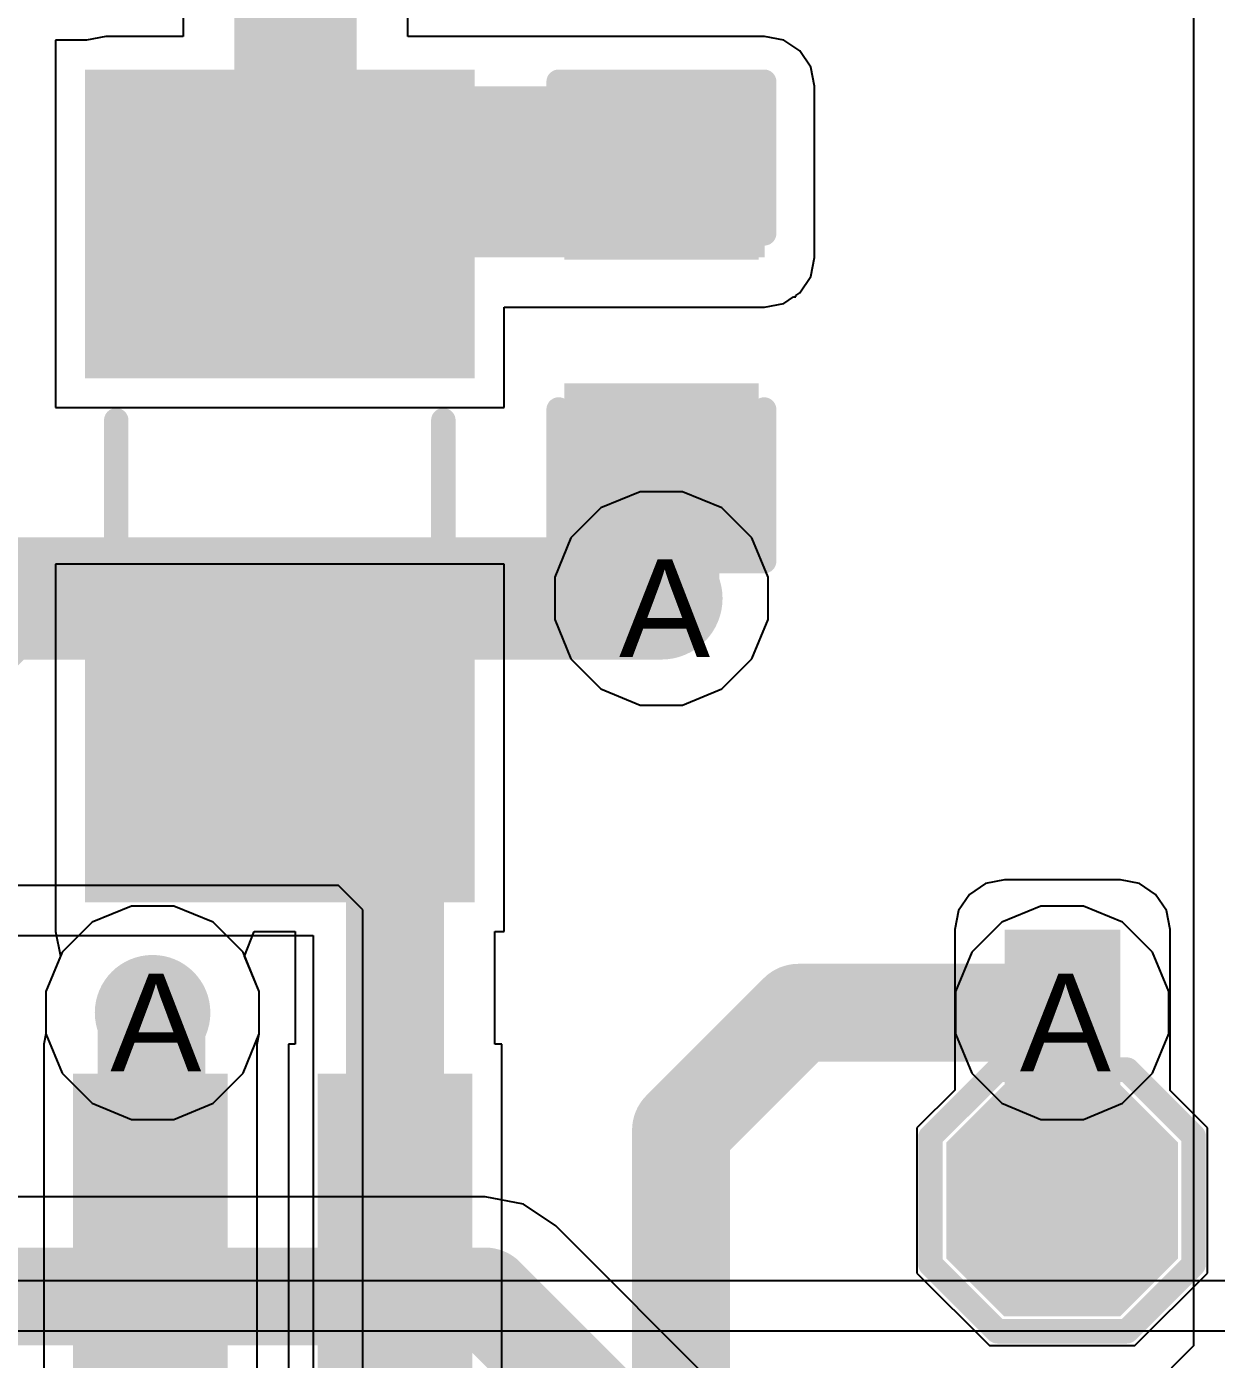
# Model space of a CAD drawing. Header units: inches. Extents: x 0 to 208, y 0 to 213.
# Drawn here: x 1.0303 to 1.2734, y 3.7442 to 4.0166 of the extents above; entities that cross this region are included whole.
import ezdxf

# ---------------------------------------------------------------- set-up
doc = ezdxf.new("R2010")
doc.units = ezdxf.units.IN
doc.header["$MEASUREMENT"] = 0
for name, color, linetype in [('Bottom Layer', 5, 'Continuous'), ('Drill Drawing', 1, 'Continuous'), ('L2_GND1', 16, 'Continuous'), ('L3_SIG1', 76, 'Continuous'), ('L4_PWR', 90, 'Continuous'), ('L5_GND2', 156, 'Continuous'), ('L6_SIG2', 130, 'Continuous'), ('L7_GND3', 216, 'Continuous'), ('Top Layer', 1, 'Continuous'), ('Top Overlay', 2, 'Continuous'), ('Top Paste', 8, 'Continuous'), ('Top Solder', 216, 'Continuous'), ('Via Holes', 16, 'Continuous')]:
    doc.layers.add(name, color=color, linetype=linetype)
doc.styles.add('Arial', font='', dxfattribs={"height": 0.2})
doc.styles.get('Arial').set_extended_font_data('Arial')

# ---------------------------------------------------------------- blocks, each defined once
blk = doc.blocks.new('8_SOIC_EP_139')
at = {"layer": 'Top Layer'}
for points in [[(0.13681, -0.01319), (0.13681, -0.03681), (0.07579, -0.03681), (0.07579, -0.01319)], [(0.13681, -0.06319), (0.13681, -0.08681), (0.07579, -0.08681), (0.07579, -0.06319)]]:
    blk.add_hatch(color=1, dxfattribs=at).paths.add_polyline_path(points)
at = {"layer": 'Top Paste'}
for points in [[(0.13681, -0.01319), (0.13681, -0.03681), (0.07579, -0.03681), (0.07579, -0.01319)], [(0.13681, -0.06319), (0.13681, -0.08681), (0.07579, -0.08681), (0.07579, -0.06319)]]:
    blk.add_hatch(color=8, dxfattribs=at).paths.add_polyline_path(points)
at = {"layer": 'Top Solder'}
for points in [[(0.14081, -0.00919), (0.14081, -0.04081), (0.07179, -0.04081), (0.07179, -0.00919)], [(0.14081, -0.05919), (0.14081, -0.09081), (0.07179, -0.09081), (0.07179, -0.05919)]]:
    blk.add_hatch(color=216, dxfattribs=at).paths.add_polyline_path(points)
blk = doc.blocks.new('CAP_0603_160')
at = {"layer": 'Top Layer'}
for points in [[(-0.015, 0.0175), (-0.015, -0.0175), (-0.045, -0.0175), (-0.045, 0.0175)], [(0.045, 0.0175), (0.045, -0.0175), (0.015, -0.0175), (0.015, 0.0175)]]:
    blk.add_hatch(color=1, dxfattribs=at).paths.add_polyline_path(points)
at = {"layer": 'Top Paste'}
for points in [[(-0.015, 0.0175), (-0.015, -0.0175), (-0.045, -0.0175), (-0.045, 0.0175)], [(0.045, 0.0175), (0.045, -0.0175), (0.015, -0.0175), (0.015, 0.0175)]]:
    blk.add_hatch(color=8, dxfattribs=at).paths.add_polyline_path(points)
at = {"layer": 'Top Solder'}
for points in [[(-0.01264, 0.01986), (-0.01264, -0.01986), (-0.04736, -0.01986), (-0.04736, 0.01986)], [(0.04736, 0.01986), (0.04736, -0.01986), (0.01264, -0.01986), (0.01264, 0.01986)]]:
    blk.add_hatch(color=216, dxfattribs=at).paths.add_polyline_path(points)
at = {"layer": 'Top Overlay'}
for points in [[(-0.049, 0.021, 0.005, 0.005, 0), (-0.049, -0.021, 0.005, 0.005, 0)], [(-0.049, 0.021, 0.005, 0.005, 0), (-0.018, 0.021, 0.005, 0.005, 0)], [(0.018, 0.021, 0.005, 0.005, 0), (0.049, 0.021, 0.005, 0.005, 0)], [(0.049, 0.021, 0.005, 0.005, 0), (0.049, -0.021, 0.005, 0.005, 0)], [(-0.049, -0.021, 0.005, 0.005, 0), (-0.018, -0.021, 0.005, 0.005, 0)], [(0.018, -0.021, 0.005, 0.005, 0), (0.049, -0.021, 0.005, 0.005, 0)]]:
    blk.add_lwpolyline(points, format="xyseb", dxfattribs=at)
for points in [[(-0.05025, 0.021, 0.0025, 0.0025, 1), (-0.04775, 0.021, 0.0025, 0.0025, 1)], [(-0.05025, 0.021, 0.0025, 0.0025, 1), (-0.04775, 0.021, 0.0025, 0.0025, 1)], [(-0.01925, 0.021, 0.0025, 0.0025, 1), (-0.01675, 0.021, 0.0025, 0.0025, 1)], [(0.01675, 0.021, 0.0025, 0.0025, 1), (0.01925, 0.021, 0.0025, 0.0025, 1)], [(0.04775, 0.021, 0.0025, 0.0025, 1), (0.05025, 0.021, 0.0025, 0.0025, 1)], [(0.04775, 0.021, 0.0025, 0.0025, 1), (0.05025, 0.021, 0.0025, 0.0025, 1)], [(-0.05025, -0.021, 0.0025, 0.0025, 1), (-0.04775, -0.021, 0.0025, 0.0025, 1)], [(-0.05025, -0.021, 0.0025, 0.0025, 1), (-0.04775, -0.021, 0.0025, 0.0025, 1)], [(-0.01925, -0.021, 0.0025, 0.0025, 1), (-0.01675, -0.021, 0.0025, 0.0025, 1)], [(0.01675, -0.021, 0.0025, 0.0025, 1), (0.01925, -0.021, 0.0025, 0.0025, 1)], [(0.04775, -0.021, 0.0025, 0.0025, 1), (0.05025, -0.021, 0.0025, 0.0025, 1)], [(0.04775, -0.021, 0.0025, 0.0025, 1), (0.05025, -0.021, 0.0025, 0.0025, 1)]]:
    blk.add_lwpolyline(points, format="xyseb", close=True, dxfattribs=at)
blk = doc.blocks.new('T____________0_5___368')
at = {"layer": 'Top Layer'}
blk.add_hatch(color=1, dxfattribs=at).paths.add_polyline_path([(0.00984, 0.01969), (-0.00984, 0.01969), (-0.01968, 0.00984), (-0.01968, -0.00984), (-0.00984, -0.01969), (0.00984, -0.01969), (0.01969, -0.00984), (0.01969, 0.00984)])
at = {"layer": 'Top Paste'}
blk.add_hatch(color=8, dxfattribs=at).paths.add_polyline_path([(0.00984, 0.01969), (-0.00984, 0.01969), (-0.01968, 0.00984), (-0.01968, -0.00984), (-0.00984, -0.01969), (0.00984, -0.01969), (0.01969, -0.00984), (0.01969, 0.00984)])
at = {"layer": 'Top Solder'}
blk.add_hatch(color=216, dxfattribs=at).paths.add_polyline_path([(0.01184, 0.02369), (-0.01184, 0.02369), (-0.02368, 0.01184), (-0.02368, -0.01184), (-0.01184, -0.02369), (0.01184, -0.02369), (0.02369, -0.01184), (0.02369, 0.01184)])
at = {"layer": 'Top Overlay'}
for points in [[(-0.01321, 0.02675, 0.005, 0.005, 0), (-0.02684, 0.01312, 0.005, 0.005, 0)], [(0.01325, 0.02675, 0.005, 0.005, 0), (-0.01321, 0.02675, 0.005, 0.005, 0)], [(0.02692, 0.01308, 0.005, 0.005, 0), (0.01325, 0.02675, 0.005, 0.005, 0)], [(-0.02684, 0.01312, 0.005, 0.005, 0), (-0.02684, -0.01316, 0.005, 0.005, 0)], [(0.02692, 0.01308, 0.005, 0.005, 0), (0.02692, -0.01299, 0.005, 0.005, 0)], [(-0.01328, -0.02672, 0.005, 0.005, 0), (-0.02684, -0.01316, 0.005, 0.005, 0)], [(0.02692, -0.01299, 0.005, 0.005, 0), (0.01318, -0.02672, 0.005, 0.005, 0)], [(0.01318, -0.02672, 0.005, 0.005, 0), (-0.01328, -0.02672, 0.005, 0.005, 0)]]:
    blk.add_lwpolyline(points, format="xyseb", dxfattribs=at)
for points in [[(-0.01446, 0.02675, 0.0025, 0.0025, 1), (-0.01196, 0.02675, 0.0025, 0.0025, 1)], [(-0.01446, 0.02675, 0.0025, 0.0025, 1), (-0.01196, 0.02675, 0.0025, 0.0025, 1)], [(0.012, 0.02675, 0.0025, 0.0025, 1), (0.0145, 0.02675, 0.0025, 0.0025, 1)], [(0.012, 0.02675, 0.0025, 0.0025, 1), (0.0145, 0.02675, 0.0025, 0.0025, 1)], [(-0.02809, 0.01312, 0.0025, 0.0025, 1), (-0.02559, 0.01312, 0.0025, 0.0025, 1)], [(-0.02809, 0.01312, 0.0025, 0.0025, 1), (-0.02559, 0.01312, 0.0025, 0.0025, 1)], [(0.02567, 0.01308, 0.0025, 0.0025, 1), (0.02817, 0.01308, 0.0025, 0.0025, 1)], [(0.02567, 0.01308, 0.0025, 0.0025, 1), (0.02817, 0.01308, 0.0025, 0.0025, 1)], [(-0.02809, -0.01316, 0.0025, 0.0025, 1), (-0.02559, -0.01316, 0.0025, 0.0025, 1)], [(-0.02809, -0.01316, 0.0025, 0.0025, 1), (-0.02559, -0.01316, 0.0025, 0.0025, 1)], [(0.02567, -0.01299, 0.0025, 0.0025, 1), (0.02817, -0.01299, 0.0025, 0.0025, 1)], [(0.02567, -0.01299, 0.0025, 0.0025, 1), (0.02817, -0.01299, 0.0025, 0.0025, 1)], [(-0.01453, -0.02672, 0.0025, 0.0025, 1), (-0.01203, -0.02672, 0.0025, 0.0025, 1)], [(-0.01453, -0.02672, 0.0025, 0.0025, 1), (-0.01203, -0.02672, 0.0025, 0.0025, 1)], [(0.01193, -0.02672, 0.0025, 0.0025, 1), (0.01443, -0.02672, 0.0025, 0.0025, 1)], [(0.01193, -0.02672, 0.0025, 0.0025, 1), (0.01443, -0.02672, 0.0025, 0.0025, 1)]]:
    blk.add_lwpolyline(points, format="xyseb", close=True, dxfattribs=at)
blk = doc.blocks.new('IND_1206_532')
at = {"layer": 'Top Layer'}
for points in [[(-0.0811, 0.03583), (-0.02599, 0.03583), (-0.02599, -0.03583), (-0.0811, -0.03583)], [(0.02598, 0.03583), (0.0811, 0.03583), (0.0811, -0.03583), (0.02598, -0.03583)]]:
    blk.add_hatch(color=1, dxfattribs=at).paths.add_polyline_path(points)
at = {"layer": 'Top Paste'}
for points in [[(-0.0811, 0.03583), (-0.02599, 0.03583), (-0.02599, -0.03583), (-0.0811, -0.03583)], [(0.02598, 0.03583), (0.0811, 0.03583), (0.0811, -0.03583), (0.02598, -0.03583)]]:
    blk.add_hatch(color=8, dxfattribs=at).paths.add_polyline_path(points)
at = {"layer": 'Top Solder'}
for points in [[(-0.0851, 0.03983), (-0.02199, 0.03983), (-0.02199, -0.03983), (-0.0851, -0.03983)], [(0.02198, 0.03983), (0.0851, 0.03983), (0.0851, -0.03983), (0.02198, -0.03983)]]:
    blk.add_hatch(color=216, dxfattribs=at).paths.add_polyline_path(points)
at = {"layer": 'Top Overlay'}
for points in [[(-0.01339, 0.03343, 0.005, 0.005, 0), (0.01339, 0.03343, 0.005, 0.005, 0)], [(-0.01339, -0.03343, 0.005, 0.005, 0), (0.01339, -0.03343, 0.005, 0.005, 0)]]:
    blk.add_lwpolyline(points, format="xyseb", dxfattribs=at)
for points in [[(-0.01464, 0.03343, 0.0025, 0.0025, 1), (-0.01214, 0.03343, 0.0025, 0.0025, 1)], [(0.01214, 0.03343, 0.0025, 0.0025, 1), (0.01464, 0.03343, 0.0025, 0.0025, 1)], [(-0.01464, -0.03343, 0.0025, 0.0025, 1), (-0.01214, -0.03343, 0.0025, 0.0025, 1)], [(0.01214, -0.03343, 0.0025, 0.0025, 1), (0.01464, -0.03343, 0.0025, 0.0025, 1)]]:
    blk.add_lwpolyline(points, format="xyseb", close=True, dxfattribs=at)

msp = doc.modelspace()

# ---------------------------------------------------------------- hatches: boundary and pattern name
at = {"layer": 'Bottom Layer'}
h = msp.add_hatch(color=5, dxfattribs=at)
edge = h.paths.add_edge_path()
edge.add_arc((1.16, 3.89969), 0.01181, 0, 360)
h = msp.add_hatch(color=5, dxfattribs=at)
edge = h.paths.add_edge_path()
edge.add_arc((1.056, 3.815), 0.01181, 0, 360)
h = msp.add_hatch(color=5, dxfattribs=at)
edge = h.paths.add_edge_path()
edge.add_arc((1.24192, 3.815), 0.01181, 0, 360)
at = {"layer": 'L2_GND1'}
h = msp.add_hatch(color=16, dxfattribs=at)
edge = h.paths.add_edge_path()
edge.add_arc((1.16, 3.89969), 0.01181, 0, 360)
h = msp.add_hatch(color=16, dxfattribs=at)
edge = h.paths.add_edge_path()
edge.add_arc((1.056, 3.815), 0.01181, 0, 360)
h = msp.add_hatch(color=16, dxfattribs=at)
edge = h.paths.add_edge_path()
edge.add_arc((1.24192, 3.815), 0.01181, 0, 360)
at = {"layer": 'L3_SIG1'}
h = msp.add_hatch(color=76, dxfattribs=at)
edge = h.paths.add_edge_path()
edge.add_arc((1.16, 3.89969), 0.01181, 0, 360)
h = msp.add_hatch(color=76, dxfattribs=at)
edge = h.paths.add_edge_path()
edge.add_arc((1.056, 3.815), 0.01181, 0, 360)
h = msp.add_hatch(color=76, dxfattribs=at)
edge = h.paths.add_edge_path()
edge.add_arc((1.24192, 3.815), 0.01181, 0, 360)
at = {"layer": 'L4_PWR'}
h = msp.add_hatch(color=90, dxfattribs=at)
edge = h.paths.add_edge_path()
edge.add_arc((1.16, 3.89969), 0.01181, 0, 360)
h = msp.add_hatch(color=90, dxfattribs=at)
edge = h.paths.add_edge_path()
edge.add_arc((1.056, 3.815), 0.01181, 0, 360)
h = msp.add_hatch(color=90, dxfattribs=at)
edge = h.paths.add_edge_path()
edge.add_arc((1.24192, 3.815), 0.01181, 0, 360)
at = {"layer": 'L5_GND2'}
h = msp.add_hatch(color=156, dxfattribs=at)
edge = h.paths.add_edge_path()
edge.add_arc((1.16, 3.89969), 0.01181, 0, 360)
h = msp.add_hatch(color=156, dxfattribs=at)
edge = h.paths.add_edge_path()
edge.add_arc((1.056, 3.815), 0.01181, 0, 360)
h = msp.add_hatch(color=156, dxfattribs=at)
edge = h.paths.add_edge_path()
edge.add_arc((1.24192, 3.815), 0.01181, 0, 360)
at = {"layer": 'L6_SIG2'}
h = msp.add_hatch(color=130, dxfattribs=at)
edge = h.paths.add_edge_path()
edge.add_arc((1.16, 3.89969), 0.01181, 0, 360)
h = msp.add_hatch(color=130, dxfattribs=at)
edge = h.paths.add_edge_path()
edge.add_arc((1.056, 3.815), 0.01181, 0, 360)
h = msp.add_hatch(color=130, dxfattribs=at)
edge = h.paths.add_edge_path()
edge.add_arc((1.24192, 3.815), 0.01181, 0, 360)
at = {"layer": 'L7_GND3'}
h = msp.add_hatch(color=216, dxfattribs=at)
edge = h.paths.add_edge_path()
edge.add_arc((1.16, 3.89969), 0.01181, 0, 360)
h = msp.add_hatch(color=216, dxfattribs=at)
edge = h.paths.add_edge_path()
edge.add_arc((1.056, 3.815), 0.01181, 0, 360)
h = msp.add_hatch(color=216, dxfattribs=at)
edge = h.paths.add_edge_path()
edge.add_arc((1.24192, 3.815), 0.01181, 0, 360)
at = {"layer": 'Top Layer'}
for points in [[(1.18109, 3.96939), (1.18109, 4.00439), (1.04642, 4.00439), (1.04642, 3.96939)], [(1.14819, 3.89969), (1.17185, 3.89969), (1.17185, 3.9303), (1.14819, 3.9303)], [(1.25381, 3.83199), (1.23015, 3.83199), (1.23015, 3.76034), (1.25381, 3.76034)]]:
    msp.add_hatch(color=1, dxfattribs=at).paths.add_polyline_path(points)
h = msp.add_hatch(color=1, dxfattribs=at)
edge = h.paths.add_edge_path()
edge.add_arc((1.16, 3.89969), 0.01181, 0, 360)
h = msp.add_hatch(color=1, dxfattribs=at)
edge = h.paths.add_edge_path()
edge.add_arc((1.056, 3.815), 0.01181, 0, 360)
h = msp.add_hatch(color=1, dxfattribs=at)
edge = h.paths.add_edge_path()
edge.add_arc((1.24192, 3.815), 0.01181, 0, 360)
at = {"layer": 'Via Holes'}
h = msp.add_hatch(color=7, dxfattribs=at)
edge = h.paths.add_edge_path()
edge.add_arc((1.16, 3.89969), 0.00591, 0, 360)
h = msp.add_hatch(color=7, dxfattribs=at)
edge = h.paths.add_edge_path()
edge.add_arc((1.056, 3.815), 0.00591, 0, 360)
h = msp.add_hatch(color=7, dxfattribs=at)
edge = h.paths.add_edge_path()
edge.add_arc((1.24192, 3.815), 0.00591, 0, 360)

# ---------------------------------------------------------------- linework, layer by layer
at = {"layer": 'Bottom Layer'}
for p, q in [((1.05166, 3.83681), (1.04364, 3.83349)), ((1.06034, 3.83681), (1.05166, 3.83681)), ((1.06835, 3.83349), (1.06034, 3.83681)), ((1.23758, 3.83681), (1.22956, 3.83349)), ((1.24625, 3.83681), (1.23758, 3.83681)), ((1.25427, 3.83349), (1.24625, 3.83681)), ((1.04364, 3.83349), (1.03751, 3.82736)), ((1.07449, 3.82736), (1.06835, 3.83349)), ((1.22956, 3.83349), (1.22343, 3.82736)), ((1.26041, 3.82736), (1.25427, 3.83349)), ((1.03751, 3.82736), (1.03419, 3.81934)), ((1.07781, 3.81934), (1.07449, 3.82736)), ((1.22343, 3.82736), (1.2201, 3.81934)), ((1.26373, 3.81934), (1.26041, 3.82736)), ((1.03419, 3.81934), (1.03419, 3.81066)), ((1.07781, 3.81066), (1.07781, 3.81934)), ((1.2201, 3.81934), (1.2201, 3.81066)), ((1.26373, 3.81066), (1.26373, 3.81934)), ((1.03419, 3.81066), (1.03751, 3.80265)), ((1.07449, 3.80265), (1.07781, 3.81066)), ((1.2201, 3.81066), (1.22343, 3.80265)), ((1.26041, 3.80265), (1.26373, 3.81066)), ((1.03751, 3.80265), (1.04364, 3.79651)), ((1.06835, 3.79651), (1.07449, 3.80265)), ((1.22343, 3.80265), (1.22956, 3.79651)), ((1.25427, 3.79651), (1.26041, 3.80265)), ((1.04364, 3.79651), (1.05166, 3.79319)), ((1.06034, 3.79319), (1.06835, 3.79651)), ((1.22956, 3.79651), (1.23758, 3.79319)), ((1.24625, 3.79319), (1.25427, 3.79651)), ((1.05166, 3.79319), (1.06034, 3.79319)), ((1.23758, 3.79319), (1.24625, 3.79319))]:
    msp.add_line(p, q, dxfattribs=at)
for points in [[(0.99075, 3.86591, 0.025, 0.025, 0), (1.02453, 3.89969, 0.025, 0.025, 0)], [(1.02453, 3.89969, 0.025, 0.025, 0), (1.16, 3.89969, 0.025, 0.025, 0)]]:
    msp.add_lwpolyline(points, format="xyseb", dxfattribs=at)
for points in [[(1.01828, 3.89969, 0.0125, 0.0125, 1), (1.03078, 3.89969, 0.0125, 0.0125, 1)], [(1.01828, 3.89969, 0.0125, 0.0125, 1), (1.03078, 3.89969, 0.0125, 0.0125, 1)], [(1.15375, 3.89969, 0.0125, 0.0125, 1), (1.16625, 3.89969, 0.0125, 0.0125, 1)]]:
    msp.add_lwpolyline(points, format="xyseb", close=True, dxfattribs=at)
at = {"layer": 'L2_GND1'}
for p, q in [((1.15566, 3.9215), (1.14764, 3.91818)), ((1.16434, 3.9215), (1.15566, 3.9215)), ((1.17235, 3.91818), (1.16434, 3.9215)), ((1.14764, 3.91818), (1.14151, 3.91204)), ((1.17849, 3.91204), (1.17235, 3.91818)), ((1.14151, 3.91204), (1.13819, 3.90402)), ((1.18181, 3.90402), (1.17849, 3.91204)), ((1.13819, 3.90402), (1.13819, 3.89535)), ((1.18181, 3.89535), (1.18181, 3.90402)), ((1.13819, 3.89535), (1.14151, 3.88733)), ((1.17849, 3.88733), (1.18181, 3.89535)), ((1.14151, 3.88733), (1.14764, 3.8812)), ((1.17235, 3.8812), (1.17849, 3.88733)), ((1.14764, 3.8812), (1.15566, 3.87788)), ((1.16434, 3.87788), (1.17235, 3.8812)), ((1.15566, 3.87788), (1.16434, 3.87788)), ((1.05166, 3.83681), (1.04364, 3.83349)), ((1.06034, 3.83681), (1.05166, 3.83681)), ((1.06835, 3.83349), (1.06034, 3.83681)), ((1.23758, 3.83681), (1.22956, 3.83349)), ((1.24625, 3.83681), (1.23758, 3.83681)), ((1.25427, 3.83349), (1.24625, 3.83681)), ((1.04364, 3.83349), (1.03751, 3.82736)), ((1.07449, 3.82736), (1.06835, 3.83349)), ((1.22956, 3.83349), (1.22343, 3.82736)), ((1.26041, 3.82736), (1.25427, 3.83349)), ((1.03751, 3.82736), (1.03419, 3.81934)), ((1.07781, 3.81934), (1.07449, 3.82736)), ((1.22343, 3.82736), (1.2201, 3.81934)), ((1.26373, 3.81934), (1.26041, 3.82736)), ((1.03419, 3.81934), (1.03419, 3.81066)), ((1.07781, 3.81066), (1.07781, 3.81934)), ((1.2201, 3.81934), (1.2201, 3.81066)), ((1.26373, 3.81066), (1.26373, 3.81934)), ((1.03419, 3.81066), (1.03751, 3.80265)), ((1.07449, 3.80265), (1.07781, 3.81066)), ((1.2201, 3.81066), (1.22343, 3.80265)), ((1.26041, 3.80265), (1.26373, 3.81066)), ((1.03751, 3.80265), (1.04364, 3.79651)), ((1.06835, 3.79651), (1.07449, 3.80265)), ((1.22343, 3.80265), (1.22956, 3.79651)), ((1.25427, 3.79651), (1.26041, 3.80265)), ((1.04364, 3.79651), (1.05166, 3.79319)), ((1.06034, 3.79319), (1.06835, 3.79651)), ((1.22956, 3.79651), (1.23758, 3.79319)), ((1.24625, 3.79319), (1.25427, 3.79651)), ((1.05166, 3.79319), (1.06034, 3.79319)), ((1.23758, 3.79319), (1.24625, 3.79319))]:
    msp.add_line(p, q, dxfattribs=at)
at = {"layer": 'L3_SIG1'}
for p, q in [((1.05166, 3.83681), (1.04364, 3.83349)), ((1.06034, 3.83681), (1.05166, 3.83681)), ((1.06835, 3.83349), (1.06034, 3.83681)), ((1.23758, 3.83681), (1.22956, 3.83349)), ((1.24625, 3.83681), (1.23758, 3.83681)), ((1.25427, 3.83349), (1.24625, 3.83681)), ((1.04364, 3.83349), (1.03751, 3.82736)), ((1.07449, 3.82736), (1.06835, 3.83349)), ((1.22956, 3.83349), (1.22343, 3.82736)), ((1.26041, 3.82736), (1.25427, 3.83349)), ((1.03751, 3.82736), (1.03419, 3.81934)), ((1.07781, 3.81934), (1.07449, 3.82736)), ((1.22343, 3.82736), (1.2201, 3.81934)), ((1.26373, 3.81934), (1.26041, 3.82736)), ((1.03419, 3.81934), (1.03419, 3.81066)), ((1.07781, 3.81066), (1.07781, 3.81934)), ((1.2201, 3.81934), (1.2201, 3.81066)), ((1.26373, 3.81066), (1.26373, 3.81934)), ((1.03419, 3.81066), (1.03751, 3.80265)), ((1.07449, 3.80265), (1.07781, 3.81066)), ((1.2201, 3.81066), (1.22343, 3.80265)), ((1.26041, 3.80265), (1.26373, 3.81066)), ((1.03751, 3.80265), (1.04364, 3.79651)), ((1.06835, 3.79651), (1.07449, 3.80265)), ((1.22343, 3.80265), (1.22956, 3.79651)), ((1.25427, 3.79651), (1.26041, 3.80265)), ((1.04364, 3.79651), (1.05166, 3.79319)), ((1.06034, 3.79319), (1.06835, 3.79651)), ((1.22956, 3.79651), (1.23758, 3.79319)), ((1.24625, 3.79319), (1.25427, 3.79651)), ((1.05166, 3.79319), (1.06034, 3.79319)), ((1.23758, 3.79319), (1.24625, 3.79319)), ((1.395, 3.7602), (0.885, 3.7602)), ((0.885, 3.75), (1.395, 3.75))]:
    msp.add_line(p, q, dxfattribs=at)
at = {"layer": 'L4_PWR'}
for p, q in [((1.26876, 4.033), (1.26876, 3.74688)), ((1.15566, 3.9215), (1.14764, 3.91818)), ((1.16434, 3.9215), (1.15566, 3.9215)), ((1.17235, 3.91818), (1.16434, 3.9215)), ((1.14764, 3.91818), (1.14151, 3.91204)), ((1.17849, 3.91204), (1.17235, 3.91818)), ((1.14151, 3.91204), (1.13819, 3.90402)), ((1.18181, 3.90402), (1.17849, 3.91204)), ((1.13819, 3.90402), (1.13819, 3.89535)), ((1.18181, 3.89535), (1.18181, 3.90402)), ((1.13819, 3.89535), (1.14151, 3.88733)), ((1.17849, 3.88733), (1.18181, 3.89535)), ((1.14151, 3.88733), (1.14764, 3.8812)), ((1.17235, 3.8812), (1.17849, 3.88733)), ((1.14764, 3.8812), (1.15566, 3.87788)), ((1.16434, 3.87788), (1.17235, 3.8812)), ((1.15566, 3.87788), (1.16434, 3.87788)), ((1.094, 3.841), (0.84573, 3.841)), ((1.099, 3.836), (1.094, 3.841)), ((1.099, 3.71878), (1.099, 3.836)), ((0.84656, 3.8308), (1.0888, 3.8308)), ((1.0888, 3.8308), (1.0888, 3.72374)), ((1.26876, 3.74688), (1.25, 3.72811))]:
    msp.add_line(p, q, dxfattribs=at)
for points in [[(1.164, 3.791, 0.02, 0.02, 0), (1.188, 3.815, 0.02, 0.02, 0)], [(1.188, 3.815, 0.02, 0.02, 0), (1.24192, 3.815, 0.02, 0.02, 0)], [(1.164, 3.65215, 0.02, 0.02, 0), (1.164, 3.791, 0.02, 0.02, 0)]]:
    msp.add_lwpolyline(points, format="xyseb", dxfattribs=at)
for points in [[(1.183, 3.815, 0.01, 0.01, 1), (1.193, 3.815, 0.01, 0.01, 1)], [(1.183, 3.815, 0.01, 0.01, 1), (1.193, 3.815, 0.01, 0.01, 1)], [(1.23692, 3.815, 0.01, 0.01, 1), (1.24692, 3.815, 0.01, 0.01, 1)], [(1.159, 3.791, 0.01, 0.01, 1), (1.169, 3.791, 0.01, 0.01, 1)], [(1.159, 3.791, 0.01, 0.01, 1), (1.169, 3.791, 0.01, 0.01, 1)]]:
    msp.add_lwpolyline(points, format="xyseb", close=True, dxfattribs=at)
at = {"layer": 'L5_GND2'}
for p, q in [((1.05166, 3.83681), (1.04364, 3.83349)), ((1.06034, 3.83681), (1.05166, 3.83681)), ((1.06835, 3.83349), (1.06034, 3.83681)), ((1.23758, 3.83681), (1.22956, 3.83349)), ((1.24625, 3.83681), (1.23758, 3.83681)), ((1.25427, 3.83349), (1.24625, 3.83681)), ((1.04364, 3.83349), (1.03751, 3.82736)), ((1.07449, 3.82736), (1.06835, 3.83349)), ((1.22956, 3.83349), (1.22343, 3.82736)), ((1.26041, 3.82736), (1.25427, 3.83349)), ((1.03751, 3.82736), (1.03419, 3.81934)), ((1.07781, 3.81934), (1.07449, 3.82736)), ((1.22343, 3.82736), (1.2201, 3.81934)), ((1.26373, 3.81934), (1.26041, 3.82736)), ((1.03419, 3.81934), (1.03419, 3.81066)), ((1.07781, 3.81066), (1.07781, 3.81934)), ((1.2201, 3.81934), (1.2201, 3.81066)), ((1.26373, 3.81066), (1.26373, 3.81934)), ((1.03419, 3.81066), (1.03751, 3.80265)), ((1.07449, 3.80265), (1.07781, 3.81066)), ((1.2201, 3.81066), (1.22343, 3.80265)), ((1.26041, 3.80265), (1.26373, 3.81066)), ((1.03751, 3.80265), (1.04364, 3.79651)), ((1.06835, 3.79651), (1.07449, 3.80265)), ((1.22343, 3.80265), (1.22956, 3.79651)), ((1.25427, 3.79651), (1.26041, 3.80265)), ((1.04364, 3.79651), (1.05166, 3.79319)), ((1.06034, 3.79319), (1.06835, 3.79651)), ((1.22956, 3.79651), (1.23758, 3.79319)), ((1.24625, 3.79319), (1.25427, 3.79651)), ((1.05166, 3.79319), (1.06034, 3.79319)), ((1.23758, 3.79319), (1.24625, 3.79319))]:
    msp.add_line(p, q, dxfattribs=at)
at = {"layer": 'L6_SIG2'}
for p, q in [((1.05166, 3.83681), (1.04364, 3.83349)), ((1.06034, 3.83681), (1.05166, 3.83681)), ((1.06835, 3.83349), (1.06034, 3.83681)), ((1.23758, 3.83681), (1.22956, 3.83349)), ((1.24625, 3.83681), (1.23758, 3.83681)), ((1.25427, 3.83349), (1.24625, 3.83681)), ((1.04364, 3.83349), (1.03751, 3.82736)), ((1.07449, 3.82736), (1.06835, 3.83349)), ((1.22956, 3.83349), (1.22343, 3.82736)), ((1.26041, 3.82736), (1.25427, 3.83349)), ((1.03751, 3.82736), (1.03419, 3.81934)), ((1.07781, 3.81934), (1.07449, 3.82736)), ((1.22343, 3.82736), (1.2201, 3.81934)), ((1.26373, 3.81934), (1.26041, 3.82736)), ((1.03419, 3.81934), (1.03419, 3.81066)), ((1.07781, 3.81066), (1.07781, 3.81934)), ((1.2201, 3.81934), (1.2201, 3.81066)), ((1.26373, 3.81066), (1.26373, 3.81934)), ((1.03419, 3.81066), (1.03751, 3.80265)), ((1.07449, 3.80265), (1.07781, 3.81066)), ((1.2201, 3.81066), (1.22343, 3.80265)), ((1.26041, 3.80265), (1.26373, 3.81066)), ((1.03751, 3.80265), (1.04364, 3.79651)), ((1.06835, 3.79651), (1.07449, 3.80265)), ((1.22343, 3.80265), (1.22956, 3.79651)), ((1.25427, 3.79651), (1.26041, 3.80265)), ((1.04364, 3.79651), (1.05166, 3.79319)), ((1.06034, 3.79319), (1.06835, 3.79651)), ((1.22956, 3.79651), (1.23758, 3.79319)), ((1.24625, 3.79319), (1.25427, 3.79651)), ((1.05166, 3.79319), (1.06034, 3.79319)), ((1.23758, 3.79319), (1.24625, 3.79319)), ((1.124, 3.77739), (0.155, 3.77739)), ((1.1318, 3.77584), (1.124, 3.77739)), ((1.13842, 3.77142), (1.1318, 3.77584)), ((1.20593, 3.70391), (1.13842, 3.77142))]:
    msp.add_line(p, q, dxfattribs=at)
for points in [[(0.155, 3.757, 0.02, 0.02, 0), (1.124, 3.757, 0.02, 0.02, 0)], [(1.124, 3.757, 0.02, 0.02, 0), (1.197, 3.684, 0.02, 0.02, 0)]]:
    msp.add_lwpolyline(points, format="xyseb", dxfattribs=at)
msp.add_lwpolyline([(1.119, 3.757, 0.01, 0.01, 1), (1.129, 3.757, 0.01, 0.01, 1)], format="xyseb", close=True, dxfattribs=at)
msp.add_lwpolyline([(1.119, 3.757, 0.01, 0.01, 1), (1.129, 3.757, 0.01, 0.01, 1)], format="xyseb", close=True, dxfattribs=at)
at = {"layer": 'L7_GND3'}
for p, q in [((1.05166, 3.83681), (1.04364, 3.83349)), ((1.06034, 3.83681), (1.05166, 3.83681)), ((1.06835, 3.83349), (1.06034, 3.83681)), ((1.23758, 3.83681), (1.22956, 3.83349)), ((1.24625, 3.83681), (1.23758, 3.83681)), ((1.25427, 3.83349), (1.24625, 3.83681)), ((1.04364, 3.83349), (1.03751, 3.82736)), ((1.07449, 3.82736), (1.06835, 3.83349)), ((1.22956, 3.83349), (1.22343, 3.82736)), ((1.26041, 3.82736), (1.25427, 3.83349)), ((1.03751, 3.82736), (1.03419, 3.81934)), ((1.07781, 3.81934), (1.07449, 3.82736)), ((1.22343, 3.82736), (1.2201, 3.81934)), ((1.26373, 3.81934), (1.26041, 3.82736)), ((1.03419, 3.81934), (1.03419, 3.81066)), ((1.07781, 3.81066), (1.07781, 3.81934)), ((1.2201, 3.81934), (1.2201, 3.81066)), ((1.26373, 3.81066), (1.26373, 3.81934)), ((1.03419, 3.81066), (1.03751, 3.80265)), ((1.07449, 3.80265), (1.07781, 3.81066)), ((1.2201, 3.81066), (1.22343, 3.80265)), ((1.26041, 3.80265), (1.26373, 3.81066)), ((1.03751, 3.80265), (1.04364, 3.79651)), ((1.06835, 3.79651), (1.07449, 3.80265)), ((1.22343, 3.80265), (1.22956, 3.79651)), ((1.25427, 3.79651), (1.26041, 3.80265)), ((1.04364, 3.79651), (1.05166, 3.79319)), ((1.06034, 3.79319), (1.06835, 3.79651)), ((1.22956, 3.79651), (1.23758, 3.79319)), ((1.24625, 3.79319), (1.25427, 3.79651)), ((1.05166, 3.79319), (1.06034, 3.79319)), ((1.23758, 3.79319), (1.24625, 3.79319))]:
    msp.add_line(p, q, dxfattribs=at)
at = {"layer": 'Top Layer'}
for p, q in [((1.06228, 4.16424), (1.06228, 4.01458)), ((1.10816, 4.01458), (1.10816, 4.16424)), ((1.04251, 4.0138), (1.03617, 4.0138)), ((1.03617, 4.0138), (1.03617, 3.93868)), ((1.04252, 4.01381), (1.04251, 4.0138)), ((1.04642, 4.01458), (1.04252, 4.01381)), ((1.06228, 4.01458), (1.04642, 4.01458)), ((1.18109, 4.01458), (1.10816, 4.01458)), ((1.18499, 4.01381), (1.18109, 4.01458)), ((1.1883, 4.0116), (1.18499, 4.01381)), ((1.19051, 4.00829), (1.1883, 4.0116)), ((1.19128, 4.00439), (1.19051, 4.00829)), ((1.19128, 3.96939), (1.19128, 4.00439)), ((1.19051, 3.96548), (1.19128, 3.96939)), ((1.1883, 3.96218), (1.19051, 3.96548)), ((1.18499, 3.95997), (1.18699, 3.9613)), ((1.18699, 3.9613), (1.1875, 3.9613)), ((1.1875, 3.96164), (1.1883, 3.96218)), ((1.1875, 3.9613), (1.1875, 3.96164)), ((1.12783, 3.93868), (1.12783, 3.95919)), ((1.12783, 3.95919), (1.18109, 3.95919)), ((1.18109, 3.95919), (1.18499, 3.95997)), ((1.03617, 3.93868), (1.12783, 3.93868)), ((1.12783, 3.90671), (1.03617, 3.90671)), ((1.03617, 3.90671), (1.03617, 3.83159)), ((1.12783, 3.83159), (1.12783, 3.90671)), ((1.22625, 3.84141), (1.22294, 3.8392)), ((1.23015, 3.84218), (1.22625, 3.84141)), ((1.25381, 3.84218), (1.23015, 3.84218)), ((1.25771, 3.84141), (1.25381, 3.84218)), ((1.26102, 3.8392), (1.25771, 3.84141)), ((1.22294, 3.8392), (1.22073, 3.83589)), ((1.26323, 3.83589), (1.26102, 3.8392)), ((1.22073, 3.83589), (1.21995, 3.83199)), ((1.26401, 3.83199), (1.26323, 3.83589)), ((1.03617, 3.83159), (1.03617, 3.83159)), ((1.03617, 3.83159), (1.03719, 3.82659)), ((1.07481, 3.82659), (1.07679, 3.83159)), ((1.07679, 3.83159), (1.08517, 3.83159)), ((1.08517, 3.83159), (1.08517, 3.80855)), ((1.12596, 3.80855), (1.12596, 3.83159)), ((1.12596, 3.83159), (1.12783, 3.83159)), ((1.21995, 3.83199), (1.21995, 3.7992)), ((1.26401, 3.79908), (1.26401, 3.83199)), ((1.03719, 3.82659), (1.03419, 3.81934)), ((1.07781, 3.81934), (1.07481, 3.82659)), ((1.03419, 3.81934), (1.03419, 3.81066)), ((1.07781, 3.81337), (1.07781, 3.81934)), ((1.07781, 3.81066), (1.07781, 3.81337)), ((1.03419, 3.81066), (1.03375, 3.80855)), ((1.03375, 3.80855), (1.03375, 3.80855)), ((1.03375, 3.80855), (1.03375, 3.72752)), ((1.07737, 3.80855), (1.07781, 3.81066)), ((1.07737, 3.72752), (1.07737, 3.80855)), ((1.07737, 3.80855), (1.07737, 3.80855)), ((1.08517, 3.80855), (1.08375, 3.80855)), ((1.08375, 3.80855), (1.08375, 3.72752)), ((1.12737, 3.80855), (1.12596, 3.80855)), ((1.12737, 3.72752), (1.12737, 3.80855)), ((1.21995, 3.7992), (1.21223, 3.79148)), ((1.2716, 3.79148), (1.26401, 3.79908)), ((1.21223, 3.79148), (1.21223, 3.7618)), ((1.2716, 3.7618), (1.2716, 3.79148)), ((1.21223, 3.7618), (1.22707, 3.74696)), ((1.25676, 3.74696), (1.2716, 3.7618)), ((1.22707, 3.74696), (1.25676, 3.74696))]:
    msp.add_line(p, q, dxfattribs=at)
for points in [[(1.08522, 3.98884, 0.025, 0.025, 0), (1.08522, 4.20377, 0.025, 0.025, 0)], [(1.08522, 3.98884, 0.025, 0.025, -0.198912), (1.08, 3.97624, 0.025, 0.025, 0)], [(1.08, 3.86915, 0.02, 0.02, 0), (1.088, 3.86915, 0.02, 0.02, 0)], [(1.088, 3.86915, 0.02, 0.02, 0), (1.10556, 3.85159, 0.02, 0.02, 0)], [(1.10556, 3.76804, 0.02, 0.02, 0), (1.10556, 3.85159, 0.02, 0.02, 0)], [(1.05578, 3.76825, 0.022, 0.022, 0), (1.05578, 3.81478, 0.022, 0.022, 0)], [(1.05578, 3.81478, 0.012, 0.012, 0), (1.056, 3.815, 0.012, 0.012, 0)], [(1.05556, 3.76804, 0.012, 0.012, 0), (1.05578, 3.76825, 0.012, 0.012, 0)]]:
    msp.add_lwpolyline(points, format="xyseb", dxfattribs=at)
for points in [[(1.07897, 3.98884, 0.0125, 0.0125, 1), (1.09147, 3.98884, 0.0125, 0.0125, 1)], [(1.07897, 3.98884, 0.0125, 0.0125, 1), (1.09147, 3.98884, 0.0125, 0.0125, 1)], [(1.07375, 3.97624, 0.0125, 0.0125, 1), (1.08625, 3.97624, 0.0125, 0.0125, 1)], [(1.075, 3.86915, 0.01, 0.01, 1), (1.085, 3.86915, 0.01, 0.01, 1)], [(1.083, 3.86915, 0.01, 0.01, 1), (1.093, 3.86915, 0.01, 0.01, 1)], [(1.083, 3.86915, 0.01, 0.01, 1), (1.093, 3.86915, 0.01, 0.01, 1)], [(1.10056, 3.85159, 0.01, 0.01, 1), (1.11056, 3.85159, 0.01, 0.01, 1)], [(1.10056, 3.85159, 0.01, 0.01, 1), (1.11056, 3.85159, 0.01, 0.01, 1)], [(1.05028, 3.81478, 0.011, 0.011, 1), (1.06128, 3.81478, 0.011, 0.011, 1)], [(1.05278, 3.81478, 0.006, 0.006, 1), (1.05878, 3.81478, 0.006, 0.006, 1)], [(1.053, 3.815, 0.006, 0.006, 1), (1.059, 3.815, 0.006, 0.006, 1)], [(1.05028, 3.76825, 0.011, 0.011, 1), (1.06128, 3.76825, 0.011, 0.011, 1)], [(1.10056, 3.76804, 0.01, 0.01, 1), (1.11056, 3.76804, 0.01, 0.01, 1)], [(1.05256, 3.76804, 0.006, 0.006, 1), (1.05856, 3.76804, 0.006, 0.006, 1)], [(1.05278, 3.76825, 0.006, 0.006, 1), (1.05878, 3.76825, 0.006, 0.006, 1)]]:
    msp.add_lwpolyline(points, format="xyseb", close=True, dxfattribs=at)

# ---------------------------------------------------------------- block references
for name, p, rotation in [('IND_1206_532', (1.082, 3.9227), 90), ('CAP_0603_160', (1.16, 3.9563), 90), ('T____________0_5___368', (1.24192, 3.77664), 180), ('8_SOIC_EP_139', (1.03056, 3.66174), 90)]:
    msp.add_blockref(name, p, dxfattribs=dict(rotation=rotation))

# ---------------------------------------------------------------- texts
at = {"layer": 'Drill Drawing', "style": 'Arial'}
for p in [(1.15133, 3.88769), (1.04734, 3.803), (1.23325, 3.803)]:
    msp.add_text('A', height=0.02, dxfattribs=at).set_placement(p)

doc.saveas('drawing.dxf')
